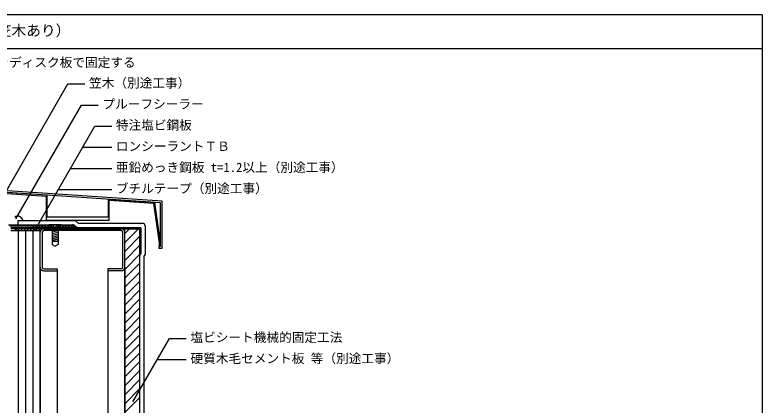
# Model space of a CAD drawing. Units: millimetres, scale not verified. Extents: x -665 to 665, y -465 to 450.
# Drawn here: x -221 to 665, y -12 to 450 of the extents above; entities that cross this region are included whole.
import ezdxf
from ezdxf.enums import TextEntityAlignment as Align

# ---------------------------------------------------------------- set-up
doc = ezdxf.new("R2010")
doc.units = ezdxf.units.MM
doc.header["$LTSCALE"] = 5
doc.linetypes.add('DASHED3', pattern=[4, 3, -1])
for name, color, linetype in [('0-2_線色２（白）', 7, 'Continuous'), ('0-4_線色４（黄）', 2, 'Continuous'), ('0-5_金属', 7, 'Continuous'), ('0-6_鋼板・アングル', 2, 'Continuous'), ('0-7_ビス', 4, 'Continuous'), ('0-8_笠木他', 4, 'Continuous'), ('0-A_文字', 7, 'Continuous'), ('0-D_断熱・ハッチ', 4, 'Continuous'), ('F-0', 134, 'Continuous')]:
    doc.layers.add(name, color=color, linetype=linetype)
doc.styles.add('ＭＳ ゴシック', font='')
doc.styles.get('ＭＳ ゴシック').set_extended_font_data('MS Gothic')

msp = doc.modelspace()

# ---------------------------------------------------------------- linework, layer by layer
at = {"layer": '0-2_線色２（白）'}
for p, q in [((-220.423, 210.891), (-220.582, 210.775)), ((-220.258, 210.995), (-220.423, 210.891)), ((-220.159, 211.048), (-220.258, 210.995)), ((-220.048, 211.099), (-220.159, 211.048)), ((-219.852, 211.175), (-220.048, 211.099)), ((-219.649, 211.238), (-219.852, 211.175)), ((-219.442, 211.29), (-219.649, 211.238)), ((-219.233, 211.336), (-219.442, 211.29)), ((-219.022, 211.38), (-219.233, 211.336)), ((-218.9, 211.405), (-219.022, 211.38)), ((-218.792, 211.428), (-218.9, 211.405)), ((-218.607, 211.468), (-218.792, 211.428)), ((-218.423, 211.508), (-218.607, 211.468)), ((-218.239, 211.546), (-218.423, 211.508)), ((-218.055, 211.581), (-218.239, 211.546)), ((-217.871, 211.61), (-218.055, 211.581)), ((-217.764, 211.623), (-217.871, 211.61)), ((-217.617, 211.638), (-217.764, 211.623)), ((-217.363, 211.652), (-217.617, 211.638)), ((-217.108, 211.654), (-217.363, 211.652)), ((-216.852, 211.644), (-217.108, 211.654)), ((-216.595, 211.625), (-216.852, 211.644)), ((-216.339, 211.598), (-216.595, 211.625)), ((-216.191, 211.58), (-216.339, 211.598)), ((-216.068, 211.563), (-216.191, 211.58)), ((-215.857, 211.529), (-216.068, 211.563)), ((-215.648, 211.49), (-215.857, 211.529)), ((-215.441, 211.442), (-215.648, 211.49)), ((-215.237, 211.386), (-215.441, 211.442)), ((-215.037, 211.318), (-215.237, 211.386)), ((-214.924, 211.274), (-215.037, 211.318)), ((-214.822, 211.23), (-214.924, 211.274)), ((-214.651, 211.146), (-214.822, 211.23)), ((-214.483, 211.054), (-214.651, 211.146)), ((-214.32, 210.953), (-214.483, 211.054)), ((-214.161, 210.845), (-214.32, 210.953)), ((-214.006, 210.731), (-214.161, 210.845)), ((-213.919, 210.662), (-214.006, 210.731)), ((-213.821, 210.583), (-213.919, 210.662)), ((-213.658, 210.441), (-213.821, 210.583)), ((-213.499, 210.295), (-213.658, 210.441)), ((-213.344, 210.145), (-213.499, 210.295)), ((-213.192, 209.991), (-213.344, 210.145)), ((-213.043, 209.836), (-213.192, 209.991)), ((-212.957, 209.745), (-213.043, 209.836)), ((-212.876, 209.657), (-212.957, 209.745)), ((-212.737, 209.505), (-212.876, 209.657)), ((-212.6, 209.352), (-212.737, 209.505)), ((-212.465, 209.197), (-212.6, 209.352)), ((-212.332, 209.039), (-212.465, 209.197)), ((-212.201, 208.878), (-212.332, 209.039)), ((-212.127, 208.783), (-212.201, 208.878)), ((-212.065, 208.702), (-212.127, 208.783)), ((-211.96, 208.56), (-212.065, 208.702)), ((-211.86, 208.414), (-211.96, 208.56)), ((-211.766, 208.266), (-211.86, 208.414)), ((-211.679, 208.114), (-211.766, 208.266)), ((-211.6, 207.958), (-211.679, 208.114)), ((-211.559, 207.866), (-211.6, 207.958)), ((-211.512, 207.746), (-211.559, 207.866)), ((-211.443, 207.534), (-211.512, 207.746)), ((-211.388, 207.318), (-211.443, 207.534)), ((-211.342, 207.097), (-211.388, 207.318)), ((-211.305, 206.874), (-211.342, 207.097)), ((-211.272, 206.649), (-211.305, 206.874)), ((-211.253, 206.518), (-211.272, 206.649)), ((-225.465, 194.867), (-190.465, 194.867)), ((-198.777, 200.318), (-198.777, 198.067)), ((-190.465, -368.433), (-190.465, 196.867)), ((-147.998, 198.931), (-146.983, 198.067)), ((-90.465, -107.433), (-90.465, 196.867)), ((-90.465, 196.867), (-72.465, 196.867)), ((-72.465, -201.933), (-72.465, 196.867)), ((-71.265, 168.067), (-72.465, 165.988))]:
    msp.add_line(p, q, dxfattribs=at)
at = {"layer": '0-4_線色４（黄）'}
for p, q in [((-217.251, 206.518), (-217.251, 201.518)), ((-69.265, 203.067), (-145.142, 203.067)), ((-66.265, 200.067), (-66.265, 166.727)), ((-66.265, 166.727), (-67.465, 164.649)), ((-67.465, -138.965), (-67.465, 164.649))]:
    msp.add_line(p, q, dxfattribs=at)
msp.add_lwpolyline([(-217.251, 206.518), (-149.194, 206.518), (-145.142, 203.067)], dxfattribs=at)
msp.add_arc((-69.265, 200.067), 3, 0, 90, dxfattribs=at)
at = {"layer": '0-5_金属'}
for p, q in [((-186.165, 196.867), (-94.765, 196.867)), ((-190.465, 151.167), (-190.465, 192.567)), ((-188.165, 192.567), (-188.165, 151.167)), ((-94.765, 194.567), (-186.165, 194.567)), ((-92.765, 151.167), (-92.765, 192.567)), ((-90.465, 151.167), (-90.465, 192.567)), ((-190.465, 151.167), (-190.465, -107.433)), ((-90.465, 151.167), (-90.465, -107.433)), ((-186.165, 149.167), (-170.465, 149.167)), ((-186.165, 146.867), (-170.465, 146.867)), ((-170.465, 149.167), (-170.465, 146.867)), ((-170.465, 146.867), (-170.465, -103.133)), ((-94.765, 149.167), (-110.465, 149.167)), ((-110.465, 149.167), (-110.465, 146.867)), ((-94.765, 146.867), (-110.465, 146.867)), ((-110.465, 146.867), (-110.465, -103.133))]:
    msp.add_line(p, q, dxfattribs=at)
for centre, radius, start, end in [((-186.165, 192.567), 4.3, 90, 180), ((-94.765, 192.567), 4.3, 0, 90), ((-186.165, 192.567), 2, 90, 180), ((-94.765, 192.567), 2, 0, 90), ((-186.165, 151.167), 4.3, 180, 270), ((-186.165, 151.167), 2, 180, 270), ((-94.765, 151.167), 4.3, 270, 0), ((-94.765, 151.167), 2, 270, 0)]:
    msp.add_arc(centre, radius, start, end, dxfattribs=at)
at = {"layer": '0-6_鋼板・アングル'}
for p, q in [((-227.998, 201.518), (-180.315, 201.518)), ((-226.689, 200.318), (-180.315, 200.318)), ((-71.265, 198.067), (-225.465, 198.067)), ((-72.465, 196.867), (-225.465, 196.867)), ((-179.583, 200.069), (-176.98, 198.067)), ((-178.851, 201.02), (-176.248, 199.018)), ((-176.248, 199.018), (-176.98, 198.067)), ((-167.145, 201.02), (-169.748, 199.018)), ((-169.748, 199.018), (-169.017, 198.067)), ((-166.414, 200.069), (-169.017, 198.067)), ((-165.682, 201.518), (-152.029, 201.518)), ((-165.682, 200.318), (-152.029, 200.318)), ((-151.056, 199.96), (-148.777, 198.018)), ((-72.465, 196.867), (-72.465, 168.067)), ((-71.265, 198.067), (-71.265, 168.067)), ((-71.265, 168.067), (-72.465, 168.067))]:
    msp.add_line(p, q, dxfattribs=at)
at = {"layer": '0-6_鋼板・アングル', "color": 4}
for p, q in [((-165.682, 201.518), (-180.315, 201.518)), ((-176.98, 198.067), (-169.017, 198.067)), ((-176.248, 199.018), (-169.748, 199.018))]:
    msp.add_line(p, q, dxfattribs=at)
at = {"layer": '0-6_鋼板・アングル'}
msp.add_lwpolyline([(-150.278, 200.873), (-147.998, 198.931), (-148.777, 198.018)], dxfattribs=at)
for centre, radius, start, end in [((-180.315, 199.118), 2.4, 52.43141, 90), ((-180.315, 199.118), 1.2, 52.43141, 90), ((-165.682, 199.118), 2.4, 90, 127.56859), ((-165.682, 199.118), 1.2, 90, 127.56859), ((-152.029, 198.818), 2.7, 49.57392, 90), ((-152.029, 198.818), 1.5, 49.57392, 90)]:
    msp.add_arc(centre, radius, start, end, dxfattribs=at)
at = {"layer": '0-7_ビス', "color": 7}
for p, q in [((-178.998, 201.133), (-178.998, 201.518)), ((-166.998, 201.518), (-178.998, 201.518)), ((-166.998, 201.133), (-178.998, 201.133)), ((-177.084, 199.219), (-178.998, 201.133)), ((-169.498, 197.518), (-176.498, 197.518)), ((-169.498, 196.518), (-176.498, 196.518)), ((-168.913, 199.219), (-166.998, 201.133)), ((-166.998, 201.133), (-166.998, 201.518)), ((-169.498, 181.678), (-176.498, 181.678))]:
    msp.add_line(p, q, dxfattribs=at)
at = {"layer": '0-7_ビス'}
for p, q in [((-176.498, 195.318), (-172.021, 196.518)), ((-176.498, 193.012), (-169.498, 194.888)), ((-176.498, 191.012), (-169.498, 192.888)), ((-176.498, 189.012), (-169.498, 190.888)), ((-176.498, 187.012), (-169.498, 188.888)), ((-176.498, 185.012), (-169.498, 186.888)), ((-176.498, 183.012), (-169.498, 184.888)), ((-174.012, 181.678), (-169.498, 182.888))]:
    msp.add_line(p, q, dxfattribs=at)
at = {"layer": '0-7_ビス', "color": 7, "linetype": 'DASHED3'}
for p, q in [((-174.466, 198.969), (-175.548, 201.518)), ((-171.531, 198.969), (-170.448, 201.518))]:
    msp.add_line(p, q, dxfattribs=at)
at = {"layer": '0-7_ビス', "color": 7}
for points in [[(-176.498, 197.805), (-176.498, 178.199), (-172.998, 176.178)], [(-169.498, 197.805), (-169.498, 178.199), (-172.998, 176.178)]]:
    msp.add_lwpolyline(points, dxfattribs=at)
for centre, start, end in [((-178.498, 197.805), 0, 45), ((-167.498, 197.805), 135, 180)]:
    msp.add_arc(centre, 2, start, end, dxfattribs=at)
at = {"layer": '0-7_ビス', "color": 7, "linetype": 'DASHED3'}
msp.add_arc((-172.998, 200.079), 1.84, 217.11751, 322.88248, dxfattribs=at)
at = {"layer": '0-8_笠木他'}
for p, q in [((-45.865, 229.542), (-245.865, 242.875)), ((-47.865, 227.67), (-243.865, 240.737)), ((-182.161, 236.423), (-237.347, 240.102)), ((-182.953, 235.073), (-235.998, 238.609)), ((-182.151, 210.518), (-182.161, 236.423)), ((-109.579, 210.518), (-109.567, 231.583)), ((-54.625, 227.921), (-109.567, 231.583)), ((-108.772, 206.518), (-108.776, 230.128)), ((-55.894, 226.602), (-108.776, 230.128)), ((-49.265, 180.08), (-55.894, 226.602)), ((-47.865, 180.567), (-54.625, 227.921)), ((-47.865, 175.751), (-47.865, 227.67)), ((-109.579, 210.518), (-182.151, 210.518)), ((-49.265, 175.761), (-49.265, 180.08)), ((-49.846, 175.751), (-49.845, 173.708)), ((-47.865, 175.751), (-49.846, 175.751))]:
    msp.add_line(p, q, dxfattribs=at)
for points in [[(-108.772, 206.518), (-182.957, 206.518), (-182.953, 235.073)], [(-49.845, 173.708), (-45.865, 173.708), (-45.865, 229.542)]]:
    msp.add_lwpolyline(points, dxfattribs=at)
at = {"layer": '0-A_文字'}
for p, q in [((-230.671, 241.862), (-157.716, 368.225)), ((-157.716, 368.225), (-137.716, 368.225)), ((-219.605, 208.469), (-141.804, 343.225)), ((-141.804, 343.225), (-121.804, 343.225)), ((-196.693, 195.594), (-125.892, 318.225)), ((-125.892, 318.225), (-105.892, 318.225)), ((-140.326, 293.225), (-105.892, 293.225)), ((-154.759, 268.225), (-105.892, 268.225)), ((-169.193, 243.225), (-105.892, 243.225)), ((-80.755, -8.114), (-37.465, 66.867)), ((-37.465, 66.867), (-17.465, 66.867)), ((-51.898, 41.867), (-17.465, 41.867))]:
    msp.add_line(p, q, dxfattribs=at)
at = {"layer": '0-D_断熱・ハッチ'}
for p, q in [((-220.493, 194.867), (-218.493, 196.867)), ((-216.957, 194.867), (-214.957, 196.867)), ((-216.715, 194.867), (-216.715, -368.433)), ((-213.421, 194.867), (-211.421, 196.867)), ((-209.886, 194.867), (-207.886, 196.867)), ((-207.965, 194.867), (-207.965, -368.433)), ((-206.35, 194.867), (-204.35, 196.867)), ((-202.815, 194.867), (-200.815, 196.867)), ((-199.279, 194.867), (-197.279, 196.867)), ((-199.215, 194.867), (-199.215, -368.433)), ((-198.777, 199.346), (-197.804, 200.318)), ((-196.52, 198.067), (-194.269, 200.318)), ((-195.744, 194.867), (-193.744, 196.867)), ((-192.984, 198.067), (-190.733, 200.318)), ((-192.208, 194.867), (-190.465, 196.61)), ((-189.449, 198.067), (-187.198, 200.318)), ((-185.913, 198.067), (-183.662, 200.318)), ((-182.378, 198.067), (-180.14, 200.305)), ((-178.842, 198.067), (-178.033, 198.876)), ((-168.236, 198.067), (-166.039, 200.264)), ((-164.7, 198.067), (-162.449, 200.318)), ((-161.165, 198.067), (-158.914, 200.318)), ((-157.629, 198.067), (-155.378, 200.318)), ((-154.094, 198.067), (-151.853, 200.308)), ((-150.558, 198.067), (-149.765, 198.86)), ((-90.465, 180.515), (-74.113, 196.867)), ((-90.465, 191.121), (-84.719, 196.867)), ((-90.465, 169.908), (-72.465, 187.908)), ((-90.465, 159.301), (-72.465, 177.301)), ((-90.465, 148.695), (-72.465, 166.695)), ((-90.465, 138.088), (-72.465, 156.088)), ((-90.465, 127.482), (-72.465, 145.482)), ((-90.465, 116.875), (-72.465, 134.875)), ((-90.465, 106.268), (-72.465, 124.268)), ((-90.465, 95.662), (-72.465, 113.662)), ((-90.465, 85.055), (-72.465, 103.055)), ((-90.465, 74.449), (-72.465, 92.449)), ((-90.465, 63.842), (-72.465, 81.842)), ((-90.465, 53.235), (-72.465, 71.235)), ((-90.465, 42.629), (-72.465, 60.629)), ((-90.465, 32.022), (-72.465, 50.022)), ((-90.465, 21.416), (-72.465, 39.416)), ((-90.465, 10.809), (-72.465, 28.809)), ((-90.465, 0.202), (-72.465, 18.202)), ((-90.465, -10.404), (-72.465, 7.596)), ((-90.465, -21.011), (-72.465, -3.011))]:
    msp.add_line(p, q, dxfattribs=at)
at = {"layer": 'F-0'}
for q in [(-665, 450), (665, -465)]:
    msp.add_line((665, 450), q, dxfattribs=at)
at = {"layer": 'F-0', "color": 6}
msp.add_line((665, 410), (-665, 410), dxfattribs=at)

# ---------------------------------------------------------------- texts
at = {"layer": '0-A_文字', "style": 'ＭＳ ゴシック'}
for s, p in [('注）立上り高さが500mmを超える機械的固定工法の場合、中間をディスク板で固定する', (-655, 385)), ('笠木（別途工事）', (-132.716, 360.725)), ('プルーフシーラー', (-116.804, 335.725)), ('特注塩ビ鋼板', (-100.892, 310.725)), ('ロンシーラントＴＢ', (-100.892, 285.725)), ('亜鉛めっき鋼板 t=1.2以上（別途工事）', (-100.892, 260.725)), ('ブチルテープ（別途工事）', (-100.892, 235.725)), ('塩ビシート機械的固定工法', (-12.465, 59.367)), ('硬質木毛セメント板 等（別途工事）', (-12.465, 34.367))]:
    msp.add_text(s, height=11, dxfattribs=at).set_placement(p, align=Align.BOTTOM_LEFT)
at = {"layer": 'F-0', "color": 7, "style": 'ＭＳ ゴシック'}
msp.add_text('ＳＤ－Ｆ仕様 パラペット 立上り機械的固定工法（笠木あり）', height=12.83, dxfattribs=at).set_placement((-644.698, 421.25), align=Align.BOTTOM_LEFT)

doc.saveas('drawing.dxf')
